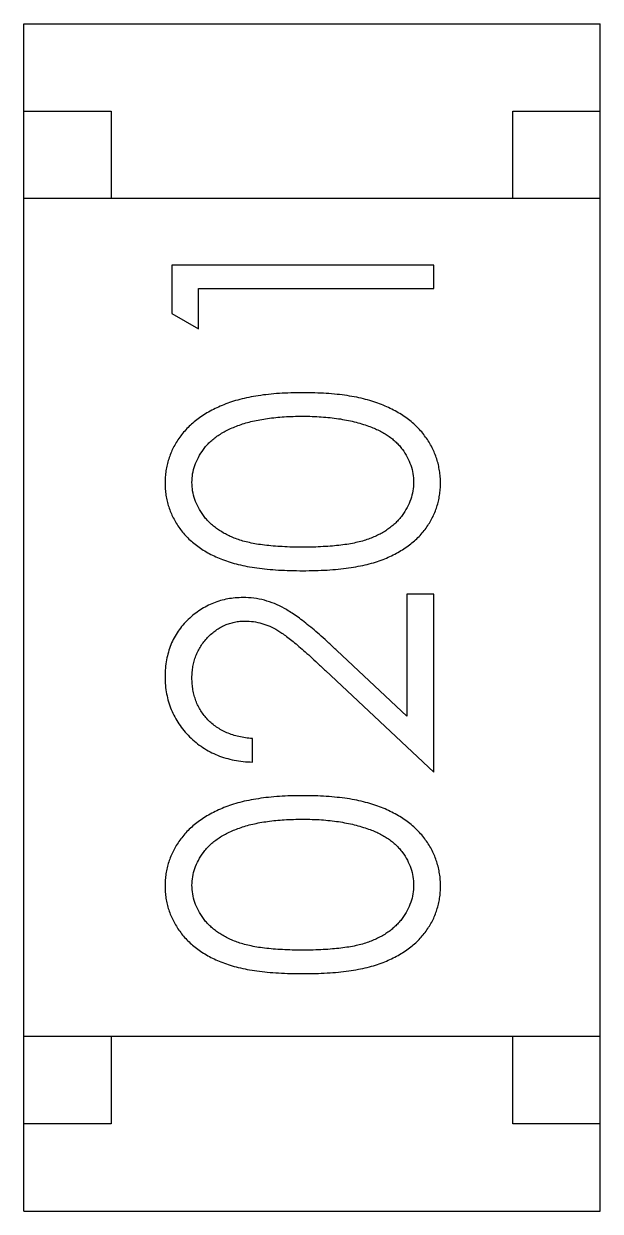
# Model space of a CAD drawing. Header units: millimetres. Extents: x 0 to 297, y 0 to 210.
# Drawn here: x 226.244 to 226.574, y 119.08 to 119.76 of the extents above; entities that cross this region are included whole.
import ezdxf

# ---------------------------------------------------------------- set-up
doc = ezdxf.new("R2010")
doc.units = ezdxf.units.MM
doc.layers.get('0').update_dxf_attribs({"linetype": 'CONTINUOUS'})

msp = doc.modelspace()

# ---------------------------------------------------------------- linework, layer by layer
at = {"color": 7, "linetype": 'Continuous'}
for p, q in [((226.24394, 119.76024), (226.57394, 119.76028)), ((226.24402, 119.08024), (226.24394, 119.76024)), ((226.57402, 119.08028), (226.57394, 119.76028)), ((226.24394, 119.71024), (226.29394, 119.71024)), ((226.29394, 119.71024), (226.29395, 119.66024)), ((226.52394, 119.71027), (226.57394, 119.71028)), ((226.52395, 119.66027), (226.52394, 119.71027)), ((226.57395, 119.66028), (226.24395, 119.66024)), ((226.47867, 119.62207), (226.32867, 119.62205)), ((226.32867, 119.62205), (226.32868, 119.59432)), ((226.47867, 119.60861), (226.47867, 119.62207)), ((226.34406, 119.6086), (226.47867, 119.60861)), ((226.34406, 119.58552), (226.34406, 119.6086)), ((226.32868, 119.59432), (226.34406, 119.58552)), ((226.4787, 119.43361), (226.46331, 119.43361)), ((226.46331, 119.43361), (226.46332, 119.36381)), ((226.47871, 119.33169), (226.4787, 119.43361)), ((226.46332, 119.36381), (226.42326, 119.40133)), ((226.41662, 119.38985), (226.47871, 119.33169)), ((226.37486, 119.33745), (226.37486, 119.35091)), ((226.57401, 119.18028), (226.24401, 119.18024)), ((226.29401, 119.18024), (226.29402, 119.13024)), ((226.52402, 119.13027), (226.52401, 119.18027)), ((226.29402, 119.13024), (226.24402, 119.13024)), ((226.57402, 119.13028), (226.52402, 119.13027)), ((226.24402, 119.08024), (226.57402, 119.08028))]:
    msp.add_line(p, q, dxfattribs=at)
for points, knots in [([(226.40374, 119.54899), (226.40144, 119.54896), (226.39695, 119.54891), (226.39038, 119.54862), (226.38418, 119.54808), (226.37833, 119.54733), (226.37286, 119.54637), (226.36773, 119.54522), (226.36298, 119.54379), (226.35856, 119.54221), (226.35448, 119.54038), (226.35064, 119.53848), (226.34709, 119.53635), (226.34378, 119.53412), (226.34076, 119.53169), (226.33797, 119.52913), (226.33546, 119.52641), (226.33323, 119.52353), (226.33123, 119.52056), (226.32953, 119.51747), (226.32807, 119.5143), (226.3269, 119.51103), (226.32597, 119.5077), (226.3253, 119.50428), (226.3249, 119.50077), (226.32486, 119.4984), (226.32484, 119.4972)], [0, 0, 0, 0, 0.065278, 0.127205, 0.186168, 0.241675, 0.294115, 0.343609, 0.390387, 0.434463, 0.476646, 0.517002, 0.555936, 0.593716, 0.630057, 0.665601, 0.700745, 0.734917, 0.768681, 0.802087, 0.834849, 0.867433, 0.900138, 0.932806, 0.966212, 1, 1, 1, 1]), ([(226.48253, 119.49722), (226.48252, 119.49842), (226.48248, 119.50079), (226.48203, 119.5043), (226.48138, 119.50774), (226.48045, 119.51109), (226.47922, 119.51435), (226.4778, 119.51755), (226.47603, 119.52063), (226.47406, 119.52365), (226.4718, 119.52654), (226.46926, 119.52927), (226.4665, 119.53187), (226.46344, 119.53427), (226.46014, 119.53653), (226.45658, 119.53859), (226.45277, 119.54052), (226.44871, 119.5423), (226.44432, 119.54392), (226.43957, 119.54523), (226.43448, 119.54641), (226.42903, 119.54738), (226.42321, 119.54807), (226.41704, 119.54862), (226.4105, 119.54891), (226.40604, 119.54896), (226.40374, 119.54899)], [0, 0, 0, 0, 0.033824, 0.067298, 0.10028, 0.133019, 0.165736, 0.198792, 0.232372, 0.266409, 0.301016, 0.336196, 0.371972, 0.408574, 0.446394, 0.485225, 0.525372, 0.567224, 0.611081, 0.65775, 0.70702, 0.759235, 0.814484, 0.873227, 0.934937, 1, 1, 1, 1]), ([(226.34023, 119.49766), (226.34031, 119.4993), (226.34049, 119.50258), (226.34172, 119.50743), (226.34387, 119.5121), (226.34621, 119.51585), (226.3485, 119.51871), (226.3505, 119.52076), (226.35272, 119.52272), (226.3552, 119.52452), (226.35791, 119.5262), (226.36086, 119.52776), (226.36404, 119.52921), (226.36746, 119.53053), (226.37114, 119.53169), (226.37504, 119.53277), (226.37921, 119.53357), (226.38362, 119.53432), (226.38828, 119.53482), (226.39319, 119.53528), (226.39835, 119.53546), (226.40188, 119.5355), (226.40368, 119.53553)], [0, 0, 0, 0, 0.059689, 0.119507, 0.181075, 0.246162, 0.279894, 0.314468, 0.350403, 0.387474, 0.426147, 0.466624, 0.508745, 0.553328, 0.600058, 0.649177, 0.700552, 0.754894, 0.811825, 0.871514, 0.934319, 1, 1, 1, 1]), ([(226.40368, 119.53553), (226.40549, 119.53551), (226.40903, 119.53548), (226.41426, 119.53521), (226.41928, 119.53475), (226.4241, 119.53417), (226.4287, 119.53334), (226.43312, 119.5324), (226.43734, 119.53122), (226.44006, 119.5303), (226.44139, 119.52985)], [0, 0, 0, 0, 0.141157, 0.277773, 0.409244, 0.535676, 0.657497, 0.775458, 0.889412, 1, 1, 1, 1]), ([(226.44139, 119.52985), (226.44244, 119.52946), (226.44449, 119.52871), (226.44742, 119.52737), (226.45015, 119.52591), (226.45267, 119.52431), (226.45498, 119.52256), (226.45712, 119.52071), (226.45903, 119.5187), (226.46128, 119.5159), (226.46363, 119.51221), (226.46562, 119.5075), (226.46694, 119.50265), (226.46708, 119.49933), (226.46715, 119.49767)], [0, 0, 0, 0, 0.075949, 0.148549, 0.218996, 0.286119, 0.351826, 0.416074, 0.478265, 0.540325, 0.660405, 0.774606, 0.887187, 1, 1, 1, 1]), ([(226.32484, 119.4972), (226.32486, 119.49602), (226.3249, 119.49369), (226.32531, 119.49023), (226.32596, 119.48686), (226.32692, 119.48358), (226.32807, 119.48036), (226.32953, 119.47724), (226.33125, 119.47421), (226.3332, 119.47126), (226.33542, 119.46845), (226.33786, 119.46578), (226.34059, 119.46332), (226.34354, 119.46099), (226.34676, 119.45885), (226.3502, 119.45681), (226.3539, 119.45499), (226.35787, 119.45332), (226.36217, 119.45184), (226.36687, 119.45057), (226.37198, 119.44944), (226.37753, 119.4486), (226.38349, 119.44791), (226.38988, 119.44741), (226.39668, 119.4471), (226.40135, 119.44708), (226.40375, 119.44706)], [0, 0, 0, 0, 0.033742, 0.066533, 0.099153, 0.13154, 0.164087, 0.196563, 0.229707, 0.263315, 0.297504, 0.331686, 0.366482, 0.4021, 0.438958, 0.476748, 0.515985, 0.556589, 0.599519, 0.645765, 0.695487, 0.748721, 0.805687, 0.866754, 0.931405, 1, 1, 1, 1]), ([(226.40369, 119.46053), (226.40168, 119.46053), (226.39777, 119.46054), (226.39211, 119.4608), (226.38683, 119.46114), (226.38193, 119.46166), (226.3774, 119.46225), (226.37326, 119.46309), (226.3695, 119.46399), (226.36609, 119.46509), (226.36298, 119.46633), (226.36007, 119.46768), (226.35737, 119.46918), (226.35487, 119.47082), (226.35254, 119.47256), (226.35041, 119.47445), (226.34846, 119.47647), (226.34622, 119.47933), (226.34386, 119.48307), (226.34172, 119.48777), (226.34049, 119.49268), (226.34031, 119.496), (226.34023, 119.49766)], [0, 0, 0, 0, 0.073302, 0.142286, 0.206253, 0.266017, 0.321612, 0.372532, 0.419497, 0.462398, 0.502825, 0.541489, 0.579034, 0.615143, 0.650298, 0.684912, 0.718701, 0.752189, 0.817245, 0.879117, 0.939613, 1, 1, 1, 1]), ([(226.46715, 119.49767), (226.46707, 119.49602), (226.4669, 119.49272), (226.4656, 119.48784), (226.46353, 119.4831), (226.46115, 119.47934), (226.45885, 119.47649), (226.45693, 119.47443), (226.45478, 119.47254), (226.45247, 119.47077), (226.44996, 119.46913), (226.44724, 119.46767), (226.44435, 119.46631), (226.44123, 119.46507), (226.43782, 119.46397), (226.43406, 119.46305), (226.42991, 119.46229), (226.4254, 119.46161), (226.42051, 119.46116), (226.41524, 119.4608), (226.40958, 119.46054), (226.4057, 119.46053), (226.40369, 119.46053)], [0, 0, 0, 0, 0.060034, 0.120278, 0.182348, 0.247919, 0.281641, 0.315701, 0.350322, 0.385703, 0.421819, 0.459196, 0.497866, 0.538301, 0.58121, 0.628183, 0.679403, 0.734699, 0.794074, 0.858416, 0.927049, 1, 1, 1, 1]), ([(226.40375, 119.44706), (226.40614, 119.44708), (226.41078, 119.44711), (226.41754, 119.44741), (226.4239, 119.44791), (226.42984, 119.44864), (226.43538, 119.44954), (226.44052, 119.45059), (226.44524, 119.45192), (226.44958, 119.45342), (226.45358, 119.45512), (226.4573, 119.45698), (226.46077, 119.45899), (226.46397, 119.46118), (226.46695, 119.46348), (226.46967, 119.46595), (226.47211, 119.46861), (226.4743, 119.4714), (226.47622, 119.47432), (226.47791, 119.47734), (226.47937, 119.48043), (226.4805, 119.48363), (226.48141, 119.4869), (226.48207, 119.49025), (226.48248, 119.49371), (226.48251, 119.49604), (226.48253, 119.49722)], [0, 0, 0, 0, 0.068113, 0.132564, 0.193427, 0.250218, 0.303569, 0.353576, 0.400235, 0.443586, 0.484619, 0.524292, 0.56238, 0.599049, 0.63494, 0.669782, 0.704009, 0.737842, 0.771098, 0.803896, 0.836415, 0.868639, 0.900715, 0.933378, 0.966213, 1, 1, 1, 1]), ([(226.36944, 119.43168), (226.36796, 119.43163), (226.36504, 119.43154), (226.36073, 119.43097), (226.35658, 119.42996), (226.35256, 119.42863), (226.34872, 119.42682), (226.34502, 119.42465), (226.34144, 119.42212), (226.33809, 119.41918), (226.33495, 119.41598), (226.33229, 119.41243), (226.32998, 119.40868), (226.32806, 119.4047), (226.32664, 119.40044), (226.32562, 119.39595), (226.32497, 119.39123), (226.32489, 119.388), (226.32486, 119.38636)], [0, 0, 0, 0, 0.06271, 0.123347, 0.183401, 0.242828, 0.302097, 0.36242, 0.423725, 0.487032, 0.550491, 0.612709, 0.674265, 0.73617, 0.799211, 0.863483, 0.930525, 1, 1, 1, 1]), ([(226.42326, 119.40133), (226.42172, 119.40277), (226.41875, 119.40554), (226.4144, 119.40949), (226.41027, 119.41305), (226.40639, 119.41624), (226.40277, 119.4191), (226.39938, 119.42156), (226.39623, 119.42366), (226.3924, 119.426), (226.38766, 119.42831), (226.38176, 119.43023), (226.37567, 119.43146), (226.37153, 119.4316), (226.36944, 119.43168)], [0, 0, 0, 0, 0.09953, 0.192079, 0.277712, 0.357454, 0.429648, 0.495771, 0.555538, 0.608657, 0.707578, 0.804328, 0.901298, 1, 1, 1, 1]), ([(226.34024, 119.38567), (226.34027, 119.38679), (226.34033, 119.389), (226.34076, 119.39222), (226.34145, 119.39533), (226.34244, 119.39829), (226.34371, 119.40113), (226.34525, 119.40384), (226.3471, 119.40639), (226.34918, 119.40881), (226.35146, 119.41101), (226.35389, 119.41291), (226.3564, 119.41456), (226.35904, 119.41592), (226.36179, 119.41694), (226.36465, 119.41766), (226.3676, 119.41813), (226.36962, 119.41819), (226.37065, 119.41821)], [0, 0, 0, 0, 0.068027, 0.133505, 0.19695, 0.26027, 0.322741, 0.384982, 0.448465, 0.513424, 0.578224, 0.640011, 0.700094, 0.760067, 0.819012, 0.877878, 0.938035, 1, 1, 1, 1]), ([(226.37065, 119.41821), (226.37227, 119.41815), (226.37551, 119.41803), (226.3803, 119.41699), (226.38495, 119.41529), (226.38876, 119.41331), (226.39187, 119.41126), (226.39456, 119.40938), (226.39749, 119.40703), (226.40077, 119.40438), (226.40431, 119.40129), (226.40816, 119.39784), (226.4123, 119.39399), (226.41514, 119.39127), (226.41662, 119.38985)], [0, 0, 0, 0, 0.088014, 0.174976, 0.2638, 0.355443, 0.406413, 0.465519, 0.533076, 0.609353, 0.693899, 0.787171, 0.889197, 1, 1, 1, 1]), ([(226.32486, 119.38636), (226.32489, 119.38468), (226.32497, 119.38139), (226.32564, 119.37656), (226.32677, 119.37193), (226.32828, 119.3675), (226.3303, 119.36329), (226.33272, 119.35927), (226.33557, 119.35545), (226.33888, 119.3519), (226.34249, 119.34863), (226.34639, 119.34575), (226.35054, 119.34332), (226.35494, 119.3413), (226.35957, 119.33966), (226.36446, 119.33851), (226.36957, 119.3377), (226.37308, 119.33753), (226.37486, 119.33745)], [0, 0, 0, 0, 0.06445, 0.126725, 0.187421, 0.247417, 0.306749, 0.366595, 0.427749, 0.490235, 0.553031, 0.614805, 0.676505, 0.738096, 0.801021, 0.864897, 0.931209, 1, 1, 1, 1]), ([(226.37486, 119.35091), (226.37353, 119.35103), (226.37092, 119.35128), (226.36715, 119.35203), (226.36359, 119.35297), (226.36027, 119.3542), (226.35719, 119.35572), (226.35432, 119.35746), (226.35168, 119.35945), (226.34931, 119.36171), (226.34719, 119.36417), (226.34531, 119.36679), (226.34374, 119.36957), (226.34247, 119.3725), (226.34148, 119.37558), (226.34075, 119.37881), (226.34033, 119.38219), (226.34027, 119.38449), (226.34024, 119.38567)], [0, 0, 0, 0, 0.073648, 0.143686, 0.210962, 0.275557, 0.338064, 0.399311, 0.4594, 0.51934, 0.579024, 0.637809, 0.695959, 0.754122, 0.813113, 0.873453, 0.935561, 1, 1, 1, 1]), ([(226.40377, 119.31822), (226.40147, 119.31819), (226.39698, 119.31814), (226.39041, 119.31785), (226.38421, 119.31731), (226.37836, 119.31656), (226.37289, 119.3156), (226.36776, 119.31445), (226.36301, 119.31302), (226.35859, 119.31144), (226.35451, 119.30961), (226.35066, 119.30771), (226.34712, 119.30558), (226.34381, 119.30335), (226.34079, 119.30092), (226.338, 119.29836), (226.33549, 119.29564), (226.33326, 119.29276), (226.33126, 119.28979), (226.32956, 119.2867), (226.3281, 119.28353), (226.32693, 119.28027), (226.326, 119.27693), (226.32533, 119.27351), (226.32493, 119.27), (226.32489, 119.26763), (226.32487, 119.26644)], [0, 0, 0, 0, 0.065278, 0.127205, 0.186168, 0.241675, 0.294115, 0.343609, 0.390387, 0.434463, 0.476646, 0.517002, 0.555936, 0.593716, 0.630057, 0.665601, 0.700745, 0.734917, 0.768681, 0.802087, 0.834849, 0.867433, 0.900138, 0.932806, 0.966212, 1, 1, 1, 1]), ([(226.48256, 119.26646), (226.48255, 119.26765), (226.48251, 119.27002), (226.48206, 119.27354), (226.48141, 119.27697), (226.48048, 119.28032), (226.47925, 119.28358), (226.47783, 119.28678), (226.47606, 119.28986), (226.47409, 119.29288), (226.47183, 119.29577), (226.46929, 119.2985), (226.46653, 119.3011), (226.46347, 119.3035), (226.46017, 119.30576), (226.4566, 119.30782), (226.4528, 119.30976), (226.44873, 119.31153), (226.44435, 119.31315), (226.4396, 119.31446), (226.43451, 119.31565), (226.42906, 119.31661), (226.42324, 119.3173), (226.41707, 119.31786), (226.41053, 119.31814), (226.40607, 119.31819), (226.40377, 119.31822)], [0, 0, 0, 0, 0.033824, 0.067298, 0.10028, 0.133019, 0.165736, 0.198792, 0.232372, 0.266409, 0.301016, 0.336196, 0.371972, 0.408574, 0.446394, 0.485225, 0.525372, 0.567224, 0.611081, 0.65775, 0.70702, 0.759235, 0.814484, 0.873227, 0.934937, 1, 1, 1, 1]), ([(226.34026, 119.26689), (226.34034, 119.26853), (226.34052, 119.27181), (226.34175, 119.27666), (226.3439, 119.28133), (226.34624, 119.28508), (226.34853, 119.28794), (226.35053, 119.28999), (226.35275, 119.29195), (226.35523, 119.29375), (226.35794, 119.29543), (226.36089, 119.29699), (226.36407, 119.29844), (226.36749, 119.29976), (226.37117, 119.30092), (226.37507, 119.302), (226.37924, 119.3028), (226.38364, 119.30355), (226.38831, 119.30405), (226.39322, 119.30451), (226.39838, 119.30469), (226.40191, 119.30473), (226.40371, 119.30476)], [0, 0, 0, 0, 0.059689, 0.119507, 0.181075, 0.246162, 0.279894, 0.314468, 0.350403, 0.387474, 0.426147, 0.466624, 0.508745, 0.553328, 0.600058, 0.649177, 0.700552, 0.754894, 0.811825, 0.871514, 0.934319, 1, 1, 1, 1]), ([(226.40371, 119.30476), (226.40552, 119.30474), (226.40906, 119.30471), (226.41429, 119.30444), (226.41931, 119.30398), (226.42412, 119.3034), (226.42873, 119.30257), (226.43315, 119.30164), (226.43737, 119.30045), (226.44009, 119.29953), (226.44142, 119.29908)], [0, 0, 0, 0, 0.141157, 0.277773, 0.409244, 0.535676, 0.657497, 0.775458, 0.889412, 1, 1, 1, 1]), ([(226.44142, 119.29908), (226.44247, 119.29869), (226.44452, 119.29794), (226.44745, 119.2966), (226.45018, 119.29514), (226.4527, 119.29354), (226.45501, 119.29179), (226.45715, 119.28994), (226.45906, 119.28793), (226.46131, 119.28513), (226.46366, 119.28144), (226.46565, 119.27673), (226.46697, 119.27188), (226.46711, 119.26857), (226.46718, 119.2669)], [0, 0, 0, 0, 0.075949, 0.148549, 0.218996, 0.286119, 0.351826, 0.416074, 0.478265, 0.540325, 0.660405, 0.774606, 0.887187, 1, 1, 1, 1]), ([(226.32487, 119.26644), (226.32489, 119.26525), (226.32493, 119.26292), (226.32534, 119.25946), (226.32599, 119.25609), (226.32694, 119.25281), (226.3281, 119.24959), (226.32956, 119.24647), (226.33128, 119.24345), (226.33323, 119.24049), (226.33545, 119.23768), (226.33789, 119.23501), (226.34062, 119.23255), (226.34357, 119.23022), (226.34679, 119.22808), (226.35023, 119.22604), (226.35393, 119.22422), (226.3579, 119.22255), (226.3622, 119.22107), (226.3669, 119.2198), (226.37201, 119.21867), (226.37756, 119.21783), (226.38352, 119.21714), (226.3899, 119.21664), (226.39671, 119.21634), (226.40138, 119.21631), (226.40378, 119.2163)], [0, 0, 0, 0, 0.033742, 0.066533, 0.099153, 0.13154, 0.164087, 0.196563, 0.229707, 0.263315, 0.297504, 0.331686, 0.366482, 0.4021, 0.438958, 0.476748, 0.515985, 0.556589, 0.599519, 0.645765, 0.695487, 0.748721, 0.805687, 0.866754, 0.931405, 1, 1, 1, 1]), ([(226.40372, 119.22976), (226.40171, 119.22976), (226.3978, 119.22977), (226.39214, 119.23003), (226.38686, 119.23037), (226.38196, 119.23089), (226.37743, 119.23148), (226.37329, 119.23232), (226.36953, 119.23322), (226.36612, 119.23432), (226.36301, 119.23556), (226.3601, 119.23691), (226.3574, 119.23841), (226.3549, 119.24005), (226.35256, 119.24179), (226.35044, 119.24368), (226.34849, 119.2457), (226.34625, 119.24856), (226.34389, 119.2523), (226.34175, 119.257), (226.34052, 119.26191), (226.34034, 119.26523), (226.34026, 119.26689)], [0, 0, 0, 0, 0.073302, 0.142286, 0.206253, 0.266017, 0.321612, 0.372532, 0.419497, 0.462398, 0.502825, 0.541489, 0.579034, 0.615143, 0.650298, 0.684912, 0.718701, 0.752189, 0.817245, 0.879117, 0.939613, 1, 1, 1, 1]), ([(226.46718, 119.2669), (226.4671, 119.26525), (226.46693, 119.26195), (226.46563, 119.25708), (226.46356, 119.25233), (226.46118, 119.24857), (226.45888, 119.24572), (226.45696, 119.24366), (226.45481, 119.24178), (226.4525, 119.24), (226.44999, 119.23836), (226.44727, 119.2369), (226.44438, 119.23554), (226.44126, 119.2343), (226.43785, 119.2332), (226.43409, 119.23228), (226.42994, 119.23152), (226.42543, 119.23084), (226.42053, 119.23039), (226.41526, 119.23003), (226.40961, 119.22977), (226.40573, 119.22976), (226.40372, 119.22976)], [0, 0, 0, 0, 0.060034, 0.120278, 0.182348, 0.247919, 0.281641, 0.315701, 0.350322, 0.385703, 0.421819, 0.459196, 0.497866, 0.538301, 0.58121, 0.628183, 0.679403, 0.734699, 0.794074, 0.858416, 0.927049, 1, 1, 1, 1]), ([(226.40378, 119.2163), (226.40617, 119.21631), (226.41081, 119.21634), (226.41757, 119.21664), (226.42393, 119.21714), (226.42987, 119.21787), (226.43541, 119.21877), (226.44055, 119.21982), (226.44527, 119.22115), (226.44961, 119.22266), (226.45361, 119.22436), (226.45733, 119.22621), (226.4608, 119.22822), (226.464, 119.23041), (226.46698, 119.23271), (226.4697, 119.23518), (226.47213, 119.23784), (226.47433, 119.24063), (226.47625, 119.24355), (226.47794, 119.24657), (226.4794, 119.24966), (226.48053, 119.25286), (226.48144, 119.25613), (226.4821, 119.25948), (226.48251, 119.26294), (226.48254, 119.26527), (226.48256, 119.26646)], [0, 0, 0, 0, 0.068113, 0.132564, 0.193427, 0.250218, 0.303569, 0.353576, 0.400235, 0.443586, 0.484619, 0.524292, 0.56238, 0.599049, 0.63494, 0.669782, 0.704009, 0.737842, 0.771098, 0.803896, 0.836415, 0.868639, 0.900715, 0.933378, 0.966213, 1, 1, 1, 1])]:
    msp.add_open_spline(points, degree=3, knots=knots, dxfattribs=at)

doc.saveas('drawing.dxf')
